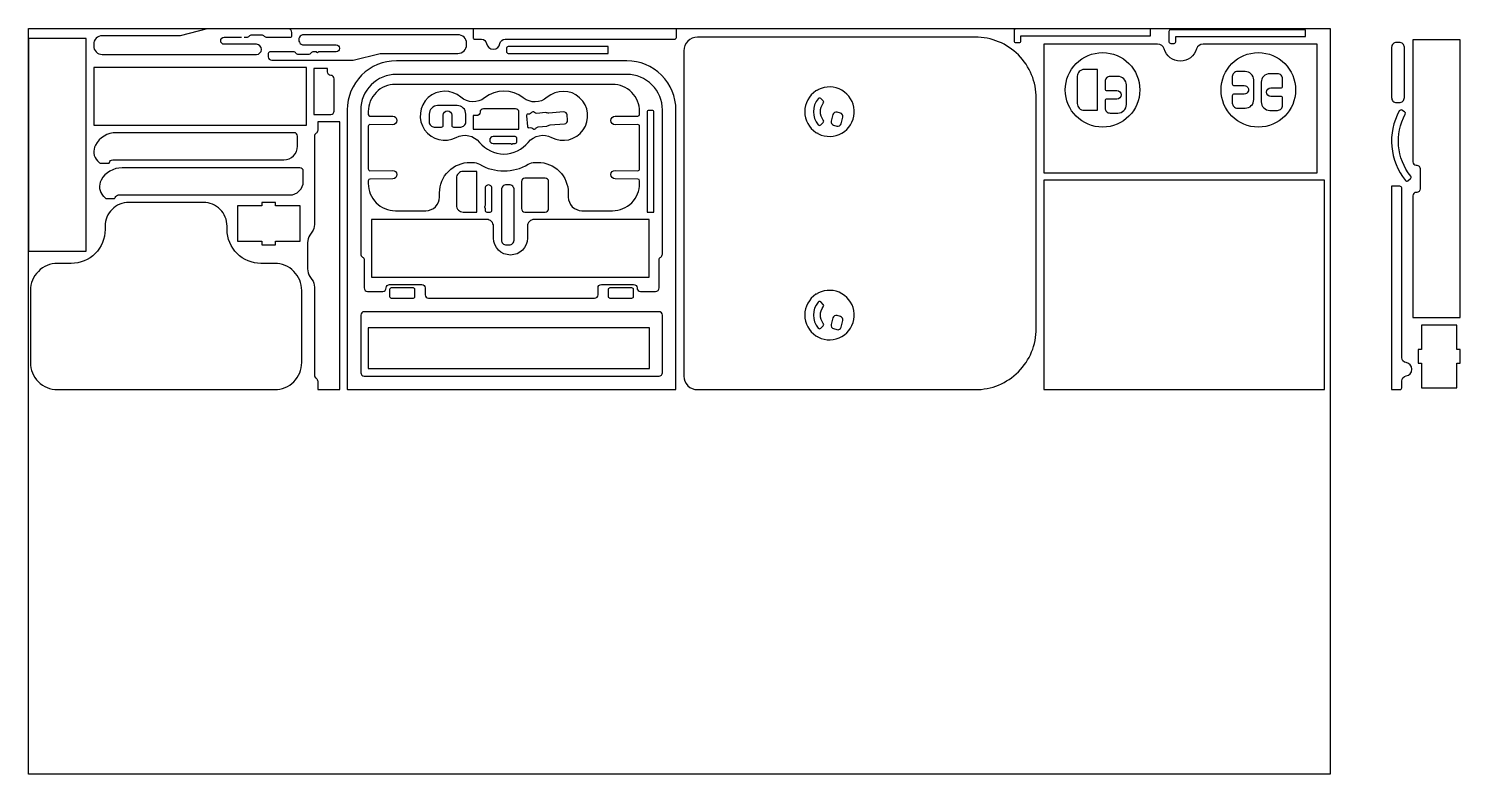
# Model space of a CAD drawing. Header units: inches. Extents: x 0 to 106, y -28 to 27.
import ezdxf

# ---------------------------------------------------------------- set-up
doc = ezdxf.new("R2010")
doc.units = ezdxf.units.IN
doc.header["$MEASUREMENT"] = 0
for name, color, linetype in [('OUTSIDE.5POLY.5BIT(3)', 7, 'Continuous'), ('SKINOUT.5POLY.5BIT(260)', 7, 'Continuous'), ('SMLOUTSIDE.5POLY.5BIT(3)', 7, 'Continuous'), ('X_INSERT_8-32_188BIT_HOLE_385DP_4040(1065)', 7, 'Continuous')]:
    doc.layers.add(name, color=color, linetype=linetype)

msp = doc.modelspace()

# ---------------------------------------------------------------- linework, layer by layer
at = {"layer": 'OUTSIDE.5POLY.5BIT(3)', "color": 254}
for points in [[(48.33, 1, 0.414214), (49.33, 0), (69.83, 0, 0.414214), (74.33, 4.5), (74.33, 21.5, 0.414214), (69.83, 26), (49.33, 26, 0.414214), (48.33, 25)], [(58.26, 22.13, 0.088875), (58.18, 22.07, -0.149705), (58.17, 22.07, 0.088875), (58.08, 22.03, 0.539932), (58.08, 18.97, 0.088875), (58.17, 18.93, -0.149705), (58.18, 18.93, 0.088875), (58.26, 18.87, 0.539507), (60.9, 20.39, 0.088875), (60.89, 20.5, -0.149705), (60.89, 20.5, 0.088875), (60.9, 20.6, 0.539719)], [(58.26, 7.13, 0.088875), (58.18, 7.07, -0.149705), (58.17, 7.07, 0.088875), (58.08, 7.03, 0.539932), (58.08, 3.97, 0.088875), (58.17, 3.93, -0.149705), (58.18, 3.93, 0.088875), (58.26, 3.87, 0.539507), (60.9, 5.39, 0.088875), (60.89, 5.5, -0.149705), (60.89, 5.5, 0.088875), (60.9, 5.6, 0.539719)]]:
    msp.add_lwpolyline(points, format="xyb", close=True, dxfattribs=at)
msp.add_lwpolyline([(74.88, 15.44), (74.88, 0), (95.58, 0), (95.58, 15.44)], close=True, dxfattribs=at)
at = {"layer": 'SKINOUT.5POLY.5BIT(260)', "color": 141, "true_color": 0xaaeaff}
msp.add_lwpolyline([(15.9, 25.99), (16.09, 25.99, 0.227735), (16.28, 26.08, -0.227735), (16.48, 26.18), (17.18, 26.18, -0.227735), (17.37, 26.08, 0.227735), (17.57, 25.99), (19.3, 25.99, 0.414214), (19.42, 26.11), (19.42, 26.35, 0.414214), (19.17, 26.6), (13.17, 26.6), (11.17, 26.1), (5.42, 26.1, 0.414214), (4.8, 25.47), (4.8, 25.35, 0.414214), (5.42, 24.72), (16.8, 24.72, 0.999998), (16.8, 25.47), (14.42, 25.47, -0.414214), (14.17, 25.72), (14.17, 25.74, -0.414214), (14.42, 25.99), (15.69, 25.99)], format="xyb", dxfattribs=at)
for points in [[(32.78, 26.6, 0.414214), (32.78, 26.6), (32.78, 25.98, 0.414214), (32.9, 25.85), (33.41, 25.85, -0.372825), (33.78, 25.53, 0.866025), (34.77, 25.53, -0.372825), (35.14, 25.85), (47.65, 25.85, 0.414214), (47.78, 25.98), (47.78, 26.6, 0.414214), (47.78, 26.6)], [(72.82, 26.6, 0.414214), (72.7, 26.48), (72.7, 25.72, 0.414214), (72.82, 25.6), (73.07, 25.6, 0.414214), (73.2, 25.72), (73.2, 26.1), (82.76, 26.1, 0.414213), (82.76, 26.1), (82.76, 26.6, 0.414214), (82.76, 26.6)], [(84.25, 26.54, 0.414214), (84.12, 26.41), (84.12, 25.66, 0.414214), (84.25, 25.54), (84.5, 25.54, 0.414214), (84.62, 25.66), (84.62, 26.04), (94.19, 26.04, 0.414214), (94.19, 26.04), (94.19, 26.54, 0.414214), (94.19, 26.54)], [(20.3, 26.18, 1.000002), (20.3, 25.43), (22.68, 25.43, -0.414214), (22.93, 25.18), (22.93, 25.16, -0.414214), (22.68, 24.91), (21.41, 24.91, 0.267949), (21.35, 24.88, -0.57735), (21.25, 24.88, 0.267949), (21.19, 24.91), (21.01, 24.91, 0.227735), (20.82, 24.82, -0.227735), (20.62, 24.72), (19.92, 24.72, -0.227735), (19.72, 24.82, 0.227735), (19.53, 24.91), (17.8, 24.91, 0.414214), (17.68, 24.79), (17.68, 24.55, 0.414214), (17.93, 24.3), (23.93, 24.3), (25.93, 24.8), (31.67, 24.8, 0.414214), (32.3, 25.43), (32.3, 25.55, 0.414214), (31.67, 26.18)], [(100.54, 21.54, 0.414214), (100.9, 21.17), (101.11, 21.17, 0.414214), (101.48, 21.54), (101.48, 25.25, 0.414214), (101.11, 25.61), (100.9, 25.61, 0.414214), (100.54, 25.25)], [(102.11, 25.79), (102.11, 16.8, 0.414214), (102.36, 16.55), (102.39, 16.55, -0.414214), (102.64, 16.3), (102.64, 14.8, -0.414214), (102.39, 14.55), (102.36, 14.55, 0.414214), (102.11, 14.3), (102.11, 5.31), (105.61, 5.31), (105.61, 25.79)], [(42.75, 25.3), (35.38, 25.3, 0.414214), (35.25, 25.18), (35.25, 24.93, 0.414214), (35.38, 24.8), (42.75, 24.8)], [(21.04, 20.3), (22.29, 20.3, 0.414214), (22.54, 20.55), (22.54, 22.93, 0.414214), (22.29, 23.18, -0.414214), (22.04, 23.43), (22.04, 23.67, 0.414214), (22.04, 23.68), (21.04, 23.68)], [(47.75, 0.06), (47.75, 20.63, 0.414214), (44.13, 24.25), (27.13, 24.25, 0.414214), (23.5, 20.63), (23.5, 0.06, 0.414214), (23.56, 0), (47.69, 0, 0.414214)], [(42, 7), (42, 7.5, -0.414214), (42.25, 7.75), (44.63, 7.75, -0.414214), (44.88, 7.5, 0.414214), (45.13, 7.25), (46.25, 7.25, 0.414214), (46.5, 7.5), (46.5, 9.57, -0.267949), (46.63, 9.78, 0.267949), (46.75, 10), (46.75, 20.63, 0.414214), (44.13, 23.25), (27.13, 23.25, 0.414214), (24.5, 20.63), (24.5, 10, 0.267949), (24.63, 9.78, -0.267949), (24.75, 9.57), (24.75, 7.5, 0.414214), (25, 7.25), (26.13, 7.25, 0.414214), (26.38, 7.5, -0.414214), (26.63, 7.75), (29, 7.75, -0.414214), (29.25, 7.5), (29.25, 7, 0.414214), (29.5, 6.75), (41.75, 6.75, 0.414214)], [(77.85, 23.61, 0.414214), (77.35, 23.11), (77.35, 21.11, 0.414214), (77.85, 20.61), (78.85, 20.61), (78.85, 23.61)], [(89.75, 23.46), (89.17, 23.46, 0.414214), (88.79, 23.09), (88.79, 22.55, 0.414214), (88.92, 22.43), (89.67, 22.43, -1.000001), (89.67, 21.8), (88.92, 21.8, 0.414214), (88.79, 21.68), (88.79, 21.14, 0.414214), (89.17, 20.76), (89.75, 20.76, 0.414214), (90.37, 21.39), (90.37, 22.84, 0.414214)], [(90.92, 21.22, 0.414214), (91.55, 20.6), (92.13, 20.6, 0.414214), (92.5, 20.97), (92.5, 21.51, 0.414214), (92.38, 21.63), (91.63, 21.63, -0.999999), (91.63, 22.26), (92.38, 22.26, 0.414214), (92.5, 22.38), (92.5, 22.92, 0.414214), (92.13, 23.3), (91.55, 23.3, 0.414214), (90.92, 22.67)], [(27.05, 22.51, 0.414214), (25.05, 20.51), (25.05, 20.3, 0.411906), (25.17, 20.18), (26.86, 20.17, -0.999999), (26.85, 19.54), (25.18, 19.55, 0.416525), (25.05, 19.43), (25.05, 16.28, 0.416525), (25.18, 16.15), (26.85, 16.17, -1), (26.86, 15.54), (25.17, 15.53, 0.411906), (25.05, 15.4), (25.05, 15.2, 0.414214), (27.05, 13.2), (29.31, 13.2, 0.414214), (30.31, 14.2), (30.31, 14.51, -0.414214), (32.56, 16.76), (32.76, 16.76, -0.133177), (33.26, 16.62, 0.271163), (36.86, 16.62, -0.133177), (37.36, 16.76), (37.56, 16.76, -0.414214), (39.81, 14.51), (39.81, 14.2, 0.414214), (40.81, 13.2), (43.07, 13.2, 0.414214), (45.07, 15.2), (45.07, 15.4, 0.411906), (44.95, 15.53), (43.26, 15.54, -1), (43.27, 16.17), (44.94, 16.15, 0.416525), (45.07, 16.28), (45.07, 19.43, 0.416525), (44.94, 19.55), (43.27, 19.54, -1), (43.26, 20.17), (44.95, 20.18, 0.411906), (45.07, 20.3), (45.07, 20.51, 0.414214), (43.07, 22.51)], [(80.35, 23.1), (79.77, 23.1, 0.414214), (79.4, 22.72), (79.4, 22.18, 0.414214), (79.52, 22.06), (80.27, 22.06, -1), (80.27, 21.43), (79.52, 21.43, 0.414214), (79.4, 21.31), (79.4, 20.77, 0.414214), (79.77, 20.4), (80.35, 20.4, 0.414214), (80.98, 21.02), (80.98, 22.47, 0.414214)], [(31.88, 21.56, 1.901401), (31.54, 18.6, -0.359442), (33.26, 18.24, 0.47788), (36.86, 18.24, -0.359442), (38.58, 18.6, 1.901401), (38.25, 21.56, -0.359442), (36.49, 21.52, 0.344765), (33.63, 21.52, -0.359442)], [(58.43, 19.53), (58.61, 19.71, 0.381966), (58.62, 19.88, -0.350397), (58.62, 21.12, 0.381966), (58.61, 21.29), (58.43, 21.47, 0.441135), (58.24, 21.46, 0.361838), (58.24, 19.54, 0.441135)], [(30.17, 20.95, 0.414214), (29.55, 20.33), (29.55, 19.74, 0.414214), (29.92, 19.37), (30.46, 19.37, 0.414214), (30.59, 19.49), (30.59, 20.25, -0.999999), (31.21, 20.25), (31.21, 19.49, 0.414214), (31.34, 19.37), (31.87, 19.37, 0.414214), (32.25, 19.74), (32.25, 20.33, 0.414214), (31.62, 20.95)], [(36.17, 20.46, 0.414214), (35.92, 20.71), (33.55, 20.71, 0.414214), (33.3, 20.46, -0.414214), (33.05, 20.21), (32.8, 20.21, 0.414213), (32.8, 20.21), (32.8, 19.21), (36.17, 19.21)], [(39.76, 19.88), (39.73, 20.26, 0.414214), (39.46, 20.48), (38.38, 20.39, -0.127017), (38.26, 20.41, 0.127017), (38.13, 20.43), (37.49, 20.37, -0.217833), (37.31, 20.45, 0.447214), (37.1, 20.43, -0.217833), (36.94, 20.32), (36.82, 20.32, 0.414214), (36.73, 20.2), (36.79, 19.42, 0.414214), (36.91, 19.32), (37.02, 19.33, -0.217833), (37.2, 19.25, 0.447214), (37.41, 19.27, -0.217833), (37.58, 19.38), (38.22, 19.43, 0.127017), (38.34, 19.48, -0.127017), (38.46, 19.52), (39.54, 19.61, 0.414214)], [(46, 20.6), (45.75, 20.6, 0.414214), (45.62, 20.47), (45.62, 13.1), (46.12, 13.1), (46.12, 20.47, 0.414214)], [(59.88, 20.4), (59.64, 20.47, 0.414214), (59.33, 20.29), (59.2, 19.81, 0.414214), (59.38, 19.5), (59.62, 19.44, 0.414214), (59.93, 19.61), (60.05, 20.09, 0.414214)], [(101.29, 20.61, 0.422374), (101.11, 20.56, 0.304599), (101.56, 15.43, 0.422374), (101.74, 15.41), (101.93, 15.57, 0.405624), (101.95, 15.75, -0.303706), (101.55, 20.32, 0.405624), (101.5, 20.48)], [(21.33, 19.75, 0.414214), (21.33, 19.75), (21.33, 19.12, -0.267949), (21.2, 18.91, 0.267949), (21.08, 18.69), (21.08, 12.19, -0.15172), (20.9, 11.62), (20.75, 11.4, 0.15172), (20.58, 10.84), (20.58, 8.91, 0.15172), (20.75, 8.35), (20.9, 8.13, -0.15172), (21.08, 7.56), (21.08, 1.06, 0.267949), (21.2, 0.84, -0.267949), (21.33, 0.62), (21.33, 0, 0.414215), (21.33, 0), (22.95, 0), (22.95, 19.75)], [(6.46, 18.95, 0.2734), (4.93, 18.04, 0.32727), (5.08, 16.87, 0.041385), (5.27, 16.7), (5.9, 16.7, 0.356394), (5.96, 16.75, -0.356394), (6.21, 16.95), (18.83, 16.95, 0.414214), (19.83, 17.95), (19.83, 18.7, 0.414214), (19.58, 18.95)], [(34.26, 18.66, 0.999998), (34.26, 18.16), (35.54, 18.16, -0.257543), (35.59, 18.13, 0.551677), (35.69, 18.13, -0.257543), (35.74, 18.16), (35.89, 18.16, 0.414214), (36.01, 18.29), (36.01, 18.54, 0.414214), (35.89, 18.66)], [(6.89, 16.36, 0.2734), (5.35, 15.46, 0.32727), (5.51, 14.28, 0.041385), (5.7, 14.11), (6.33, 14.11, 0.356394), (6.39, 14.16, -0.356394), (6.64, 14.36), (19.26, 14.36, 0.414214), (20.26, 15.36), (20.26, 16.11, 0.414214), (20.01, 16.36)], [(32.06, 16.1, 0.414214), (31.56, 15.6), (31.56, 13.6, 0.414214), (32.06, 13.1), (33.06, 13.1), (33.06, 16.1)], [(33.67, 14.85), (33.67, 13.57, -0.257543), (33.64, 13.52, 0.551677), (33.64, 13.43, -0.257543), (33.67, 13.38), (33.67, 13.23, 0.414214), (33.79, 13.1), (34.04, 13.1, 0.414214), (34.17, 13.23), (34.17, 14.85, 1.000003)], [(34.87, 11.03, 0.414214), (35.24, 10.67), (35.45, 10.67, 0.414214), (35.81, 11.03), (35.81, 14.74, 0.414214), (35.45, 15.11), (35.24, 15.11, 0.414214), (34.87, 14.74)], [(36.36, 13.35, 0.414214), (36.61, 13.1), (38.11, 13.1, 0.414214), (38.36, 13.35), (38.36, 15.35, 0.414214), (38.11, 15.6), (36.61, 15.6, 0.414214), (36.36, 15.35)], [(100.54, 0, 0.414214), (100.54, 0), (101.16, 0, 0.414214), (101.29, 0.13), (101.29, 0.63, -0.372825), (101.61, 1.01, 0.866025), (101.61, 1.99, -0.372825), (101.29, 2.37), (101.29, 14.88, 0.414214), (101.16, 15), (100.54, 15, 0.414214), (100.54, 15)], [(20.15, 2), (20.15, 7.31, 0.414214), (18.15, 9.31), (17.14, 9.31, -0.414214), (14.64, 11.81), (14.64, 12.06, 0.414214), (12.89, 13.81), (7.39, 13.81, 0.414214), (5.64, 12.06), (5.64, 11.81, -0.414214), (3.14, 9.31), (2.13, 9.31, 0.414214), (0.13, 7.31), (0.13, 2, 0.414214), (2.13, 0), (18.15, 0, 0.414214)], [(45.78, 12.55), (37.29, 12.55, 0.414214), (36.79, 12.05), (36.79, 11.18, -0.999999), (34.29, 11.18), (34.29, 12.05, 0.414214), (33.79, 12.55), (25.3, 12.55), (25.3, 8.3), (45.78, 8.3)], [(26.75, 7.5, 0.414214), (26.63, 7.38), (26.63, 6.88, 0.414214), (26.75, 6.75), (28.38, 6.75, 0.414214), (28.5, 6.88), (28.5, 7.38, 0.414214), (28.38, 7.5)], [(42.88, 7.5, 0.414214), (42.75, 7.38), (42.75, 6.88, 0.414214), (42.88, 6.75), (44.5, 6.75, 0.414214), (44.63, 6.88), (44.63, 7.38, 0.414214), (44.5, 7.5)], [(58.43, 4.53), (58.61, 4.71, 0.381966), (58.62, 4.88, -0.350397), (58.62, 6.12, 0.381966), (58.61, 6.29), (58.43, 6.47, 0.441135), (58.24, 6.46, 0.361838), (58.24, 4.54, 0.441135)], [(24.75, 5.75, 0.414214), (24.5, 5.5), (24.5, 1.25, 0.414214), (24.75, 1), (46.5, 1, 0.414214), (46.75, 1.25), (46.75, 5.5, 0.414214), (46.5, 5.75)], [(59.2, 4.81, 0.414214), (59.38, 4.5), (59.62, 4.43, 0.414214), (59.93, 4.61), (60.05, 5.09, 0.414214), (59.88, 5.4), (59.64, 5.47, 0.414214), (59.33, 5.29)], [(25.05, 4.55, 0.414214), (25.05, 4.55), (25.05, 1.55, 0.414214), (25.05, 1.55), (45.8, 1.55, 0.414214), (45.8, 1.55), (45.8, 4.55, 0.414214), (45.8, 4.55)]]:
    msp.add_lwpolyline(points, format="xyb", close=True, dxfattribs=at)
for points in [[(0, 25.9), (0, 10.21), (4.25, 10.21), (4.25, 25.9)], [(20.49, 23.75), (4.8, 23.75), (4.8, 19.5), (20.49, 19.5)], [(17.21, 10.69), (18.21, 10.69), (18.21, 10.94), (20.03, 10.94), (20.03, 13.56), (18.21, 13.56), (18.21, 13.81), (17.21, 13.81), (17.21, 13.56), (15.4, 13.56), (15.4, 10.94), (17.21, 10.94)], [(105.61, 1.95), (105.61, 2.95), (105.36, 2.95), (105.36, 4.76), (102.74, 4.76), (102.74, 2.95), (102.49, 2.95), (102.49, 1.95), (102.74, 1.95), (102.74, 0.14), (105.36, 0.14), (105.36, 1.95)]]:
    msp.add_lwpolyline(points, close=True, dxfattribs=at)
at = {"layer": 'SMLOUTSIDE.5POLY.5BIT(3)', "color": 201, "true_color": 0xeaaaff}
msp.add_lwpolyline([(95.05, 25.49), (86.64, 25.49, 0.331679), (86.16, 25.13, -0.745356), (83.76, 25.13, 0.331679), (83.28, 25.49), (74.88, 25.49), (74.88, 15.99), (95.05, 15.99)], format="xyb", close=True, dxfattribs=at)
for centre in [(79.22, 22.11), (90.71, 22.11)]:
    msp.add_circle(centre, 2.75, dxfattribs=at)
at = {"layer": 'X_INSERT_8-32_188BIT_HOLE_385DP_4040(1065)'}
msp.add_lwpolyline([(0, 26.63), (96, 26.63), (96, -28.37), (0, -28.37)], close=True, dxfattribs=at)

doc.saveas('drawing.dxf')
